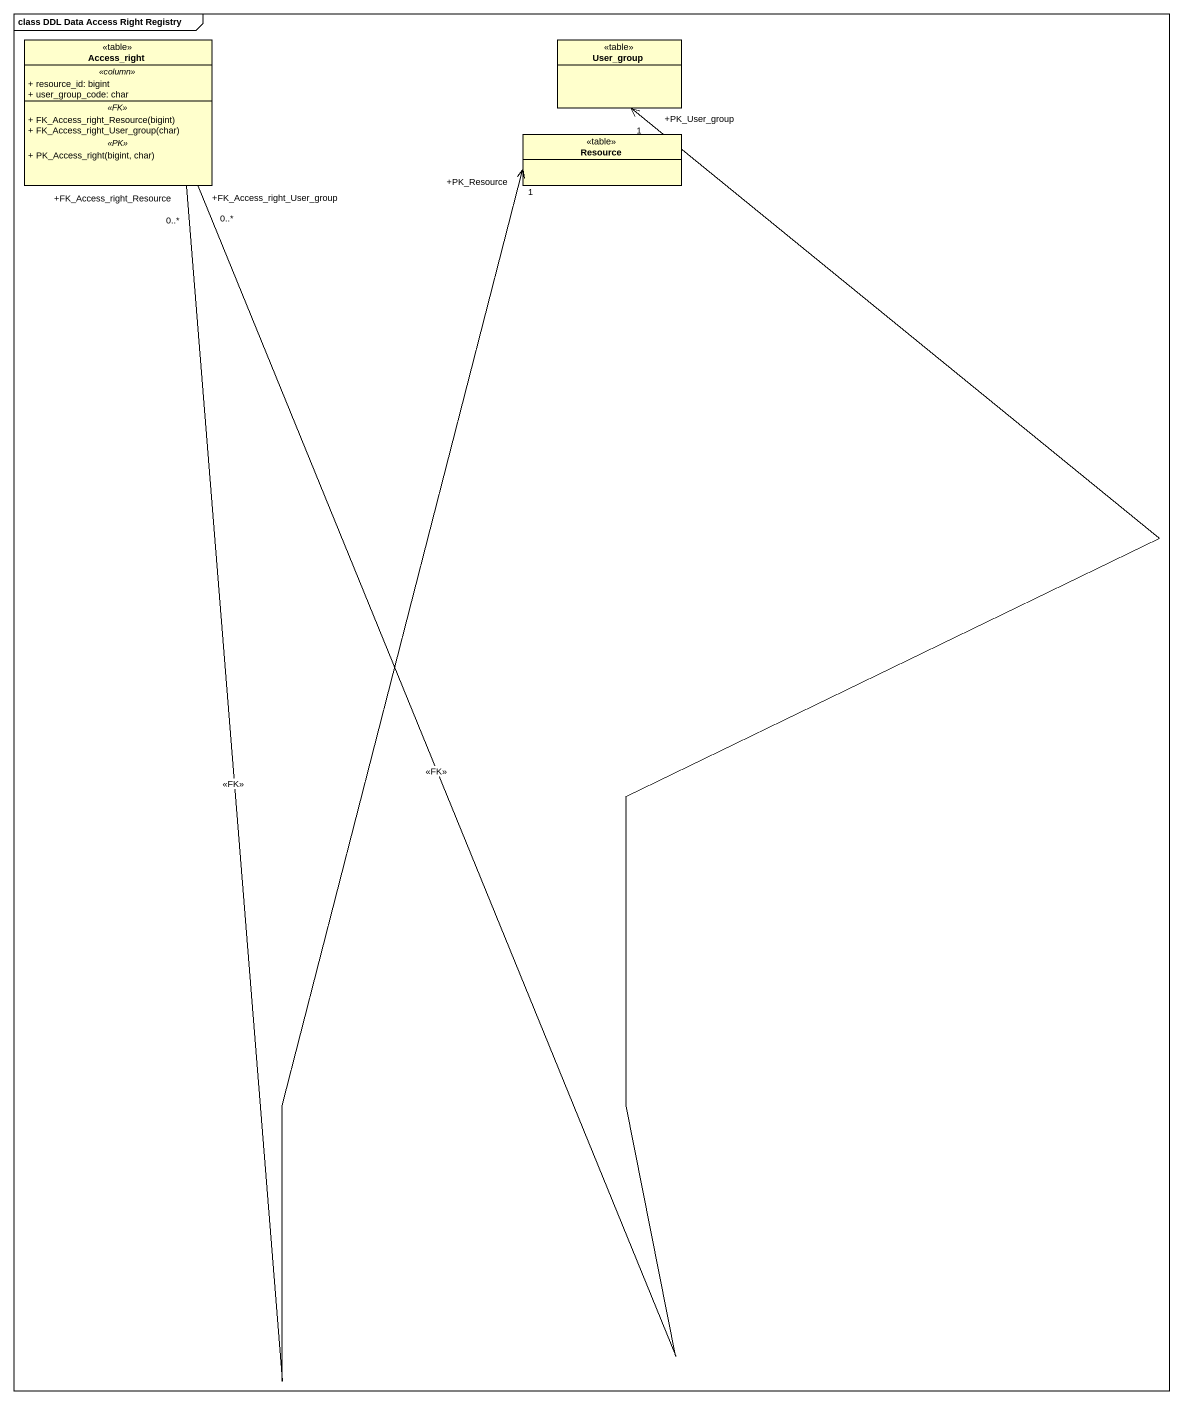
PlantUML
@startuml
mainframe class DDL Data Access Right Registry
hide circle
hide empty members
skinparam classAttributeIconSize 0
class Access_right <<table>> {
  .. <<column>> ..
  + resource_id: bigint
  + user_group_code: char
  .. <<FK>> ..
  + FK_Access_right_Resource(bigint)
  + FK_Access_right_User_group(char)
  .. <<PK>> ..
  + PK_Access_right(bigint, char)
}
class User_group <<table>>
class Resource <<table>>
Access_right "+FK_Access_right_User_group\n0..*" -right-> "+PK_User_group\n1" User_group : <<FK>>
Access_right "+FK_Access_right_Resource\n0..*" -right-> "+PK_Resource\n1" Resource : <<FK>>
@enduml
